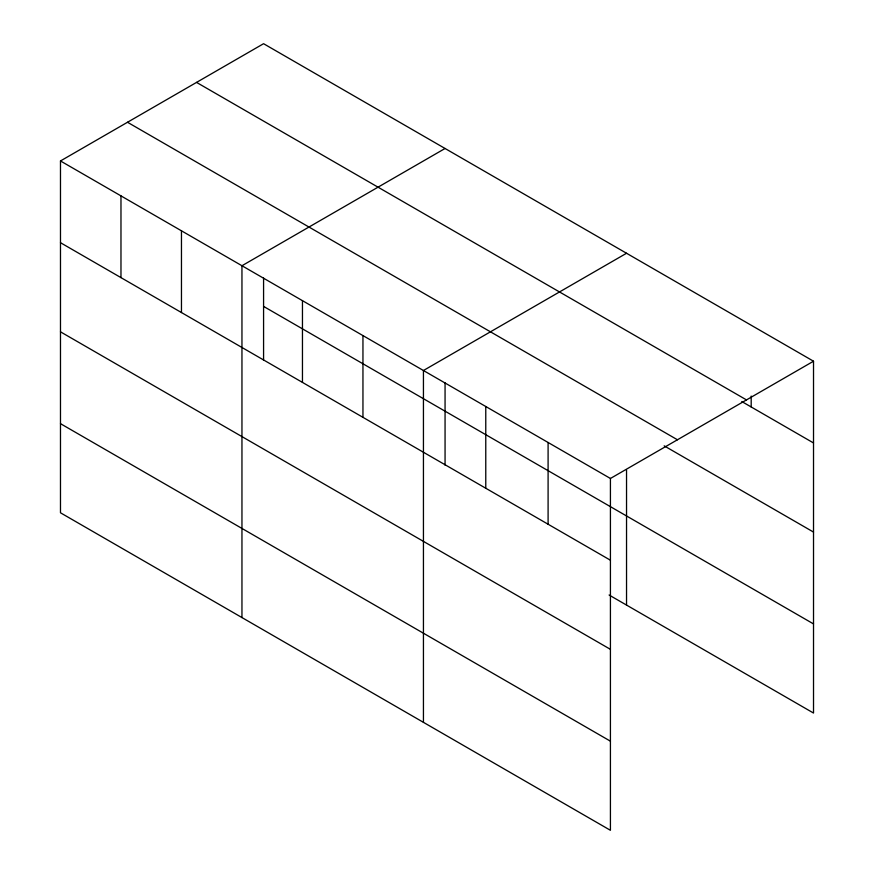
<?xml version="1.0" encoding="UTF-8"?>
<svg xmlns="http://www.w3.org/2000/svg" width="874" height="874" viewBox="0 0 874 874"><rect width="100%" height="100%" fill="white"/><g stroke="black" fill="none" stroke-linecap="round" stroke-linejoin="round"><path stroke-width="1.31" d="M60.481 160.958L610.423 478.471L610.423 830.3L60.481 512.787L60.481 160.958L263.577 43.7L813.519 361.213L813.519 713.042L609.091 595.008M445.063 148.482L241.956 265.74L241.956 617.568M626.538 253.252L423.442 370.51L423.442 722.35M610.423 478.471L813.519 361.213M196.552 82.396L746.505 399.91M741.786 401.537L813.519 442.954M127.495 122.262L677.448 439.775M664.174 445.849L813.519 532.08M263.577 306.403L813.519 623.916M60.481 242.699L610.423 560.212M60.481 331.825L610.423 649.338M60.481 423.661L610.423 741.174M751.192 396.064L751.192 406.967M626.538 470.037L626.538 605.092M548.096 442.484L548.096 524.225M485.769 406.497L485.769 488.238M445.063 382.823L445.063 465.197M362.95 335.594L362.95 417.324M302.459 300.667L302.459 382.397M263.577 278.041L263.577 360.416M181.464 230.812L181.464 312.553M120.973 195.885L120.973 277.626"/></g></svg>
